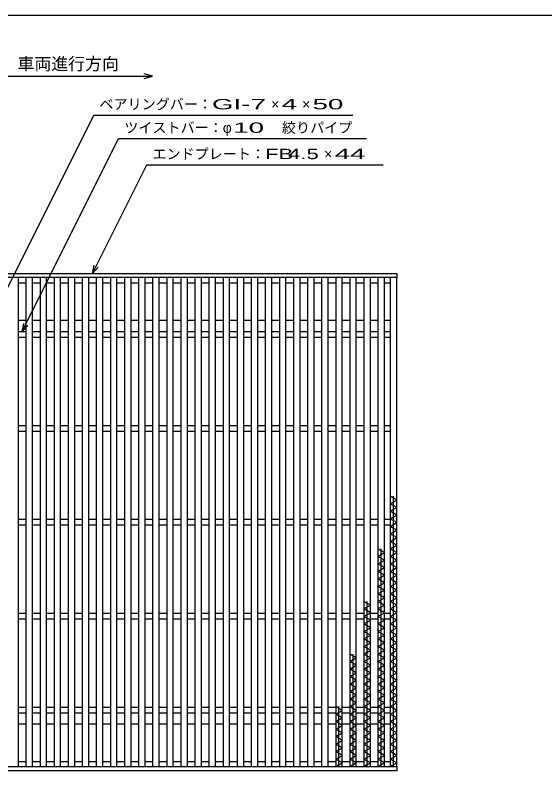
# Model space of a CAD drawing. Units: millimetres, scale not verified. Extents: x -1092 to 1039, y -770 to 632.
# Drawn here: x -710 to -145, y -173 to 632 of the extents above; entities that cross this region are included whole.
import ezdxf
from ezdxf.enums import TextEntityAlignment as Align

# ---------------------------------------------------------------- set-up
doc = ezdxf.new("R2010")
doc.units = ezdxf.units.MM
doc.header["$LTSCALE"] = 6
for name, color, linetype, lineweight in [('0_2', 150, 'Continuous', 25), ('16', 3, 'Continuous', 25), ('22', 4, 'Continuous', 25)]:
    doc.layers.add(name, color=color, linetype=linetype, lineweight=lineweight)
doc.styles.add('ベクトル', font='')
doc.styles.get('ベクトル').set_extended_font_data('ベクトル')

msp = doc.modelspace()

# ---------------------------------------------------------------- linework, layer by layer
at = {"layer": '0_2'}
msp.add_line((-1037.4, 632.1), (1038.6, 632.1), dxfattribs=at)
at = {"layer": '16'}
for p, q in [((-803, 357), (-303, 357)), ((-303, 357), (-303, 352.5)), ((-303, 352.5), (-803, 352.5)), ((-706, 352.5), (-713, 352.5)), ((-706, -168.5), (-706, 352.5)), ((-706, 347), (-698, 347)), ((-698, 352.5), (-698, -168.5)), ((-691, 352.5), (-698, 352.5)), ((-691, -168.5), (-691, 352.5)), ((-691, 347), (-683, 347)), ((-683, 352.5), (-683, -168.5)), ((-676, 352.5), (-683, 352.5)), ((-676, -168.5), (-676, 352.5)), ((-676, 347), (-668, 347)), ((-668, 352.5), (-668, -168.5)), ((-661, 352.5), (-668, 352.5)), ((-661, -168.5), (-661, 352.5)), ((-661, 347), (-653, 347)), ((-653, 352.5), (-653, -168.5)), ((-646, 352.5), (-653, 352.5)), ((-646, -168.5), (-646, 352.5)), ((-646, 347), (-638, 347)), ((-638, 352.5), (-638, -168.5)), ((-631, 352.5), (-638, 352.5)), ((-631, -168.5), (-631, 352.5)), ((-631, 347), (-623, 347)), ((-623, 352.5), (-623, -168.5)), ((-616, 352.5), (-623, 352.5)), ((-616, -168.5), (-616, 352.5)), ((-616, 347), (-608, 347)), ((-608, 352.5), (-608, -168.5)), ((-601, 352.5), (-608, 352.5)), ((-601, -168.5), (-601, 352.5)), ((-601, 347), (-593, 347)), ((-593, 352.5), (-593, -168.5)), ((-586, 352.5), (-593, 352.5)), ((-586, -168.5), (-586, 352.5)), ((-586, 347), (-578, 347)), ((-578, 352.5), (-578, -168.5)), ((-571, 352.5), (-578, 352.5)), ((-571, -168.5), (-571, 352.5)), ((-571, 347), (-563, 347)), ((-563, 352.5), (-563, -168.5)), ((-556, 352.5), (-563, 352.5)), ((-556, -168.5), (-556, 352.5)), ((-556, 347), (-548, 347)), ((-548, 352.5), (-548, -168.5)), ((-541, 352.5), (-548, 352.5)), ((-541, -168.5), (-541, 352.5)), ((-541, 347), (-533, 347)), ((-533, 352.5), (-533, -168.5)), ((-526, 352.5), (-533, 352.5)), ((-526, -168.5), (-526, 352.5)), ((-526, 347), (-518, 347)), ((-518, 352.5), (-518, -168.5)), ((-511, 352.5), (-518, 352.5)), ((-511, -168.5), (-511, 352.5)), ((-511, 347), (-503, 347)), ((-503, 352.5), (-503, -168.5)), ((-496, 352.5), (-503, 352.5)), ((-496, -168.5), (-496, 352.5)), ((-496, 347), (-488, 347)), ((-488, 352.5), (-488, -168.5)), ((-481, 352.5), (-488, 352.5)), ((-481, -168.5), (-481, 352.5)), ((-481, 347), (-473, 347)), ((-473, 352.5), (-473, -168.5)), ((-466, 352.5), (-473, 352.5)), ((-466, -168.5), (-466, 352.5)), ((-466, 347), (-458, 347)), ((-458, 352.5), (-458, -168.5)), ((-451, 352.5), (-458, 352.5)), ((-451, -168.5), (-451, 352.5)), ((-451, 347), (-443, 347)), ((-443, 352.5), (-443, -168.5)), ((-436, 352.5), (-443, 352.5)), ((-436, -168.5), (-436, 352.5)), ((-436, 347), (-428, 347)), ((-428, 352.5), (-428, -168.5)), ((-421, 352.5), (-428, 352.5)), ((-421, -168.5), (-421, 352.5)), ((-421, 347), (-413, 347)), ((-413, 352.5), (-413, -168.5)), ((-406, 352.5), (-413, 352.5)), ((-406, -168.5), (-406, 352.5)), ((-406, 347), (-398, 347)), ((-398, 352.5), (-398, -168.5)), ((-391, 352.5), (-398, 352.5)), ((-391, -168.5), (-391, 352.5)), ((-391, 347), (-383, 347)), ((-383, 352.5), (-383, -168.5)), ((-376, 352.5), (-383, 352.5)), ((-376, -168.5), (-376, 352.5)), ((-376, 347), (-368, 347)), ((-368, 352.5), (-368, -168.5)), ((-361, 352.5), (-368, 352.5)), ((-361, -168.5), (-361, 352.5)), ((-361, 347), (-353, 347)), ((-353, 352.5), (-353, -168.5)), ((-346, 352.5), (-353, 352.5)), ((-346, -168.5), (-346, 352.5)), ((-346, 347), (-338, 347)), ((-338, 352.5), (-338, -168.5)), ((-331, 352.5), (-338, 352.5)), ((-331, -168.5), (-331, 352.5)), ((-331, 347), (-323, 347)), ((-323, 352.5), (-323, -168.5)), ((-316, 352.5), (-323, 352.5)), ((-316, -168.5), (-316, 352.5)), ((-316, 347), (-310, 347)), ((-310, 352.5), (-310, -168.5)), ((-303, 352.5), (-310, 352.5)), ((-303, -168.5), (-303, 352.5)), ((-706, 307), (-698, 307)), ((-691, 307), (-683, 307)), ((-676, 307), (-668, 307)), ((-661, 307), (-653, 307)), ((-646, 307), (-638, 307)), ((-631, 307), (-623, 307)), ((-616, 307), (-608, 307)), ((-601, 307), (-593, 307)), ((-586, 307), (-578, 307)), ((-571, 307), (-563, 307)), ((-556, 307), (-548, 307)), ((-541, 307), (-533, 307)), ((-526, 307), (-518, 307)), ((-511, 307), (-503, 307)), ((-496, 307), (-488, 307)), ((-481, 307), (-473, 307)), ((-466, 307), (-458, 307)), ((-451, 307), (-443, 307)), ((-436, 307), (-428, 307)), ((-421, 307), (-413, 307)), ((-406, 307), (-398, 307)), ((-391, 307), (-383, 307)), ((-376, 307), (-368, 307)), ((-361, 307), (-353, 307)), ((-346, 307), (-338, 307)), ((-331, 307), (-323, 307)), ((-316, 307), (-310, 307)), ((-706, 295), (-698, 295)), ((-691, 295), (-683, 295)), ((-676, 295), (-668, 295)), ((-661, 295), (-653, 295)), ((-646, 295), (-638, 295)), ((-631, 295), (-623, 295)), ((-616, 295), (-608, 295)), ((-601, 295), (-593, 295)), ((-586, 295), (-578, 295)), ((-571, 295), (-563, 295)), ((-556, 295), (-548, 295)), ((-541, 295), (-533, 295)), ((-526, 295), (-518, 295)), ((-511, 295), (-503, 295)), ((-496, 295), (-488, 295)), ((-481, 295), (-473, 295)), ((-466, 295), (-458, 295)), ((-451, 295), (-443, 295)), ((-436, 295), (-428, 295)), ((-421, 295), (-413, 295)), ((-406, 295), (-398, 295)), ((-391, 295), (-383, 295)), ((-376, 295), (-368, 295)), ((-361, 295), (-353, 295)), ((-346, 295), (-338, 295)), ((-331, 295), (-323, 295)), ((-316, 295), (-310, 295)), ((-706, 289), (-698, 289)), ((-691, 289), (-683, 289)), ((-676, 289), (-668, 289)), ((-661, 289), (-653, 289)), ((-646, 289), (-638, 289)), ((-631, 289), (-623, 289)), ((-616, 289), (-608, 289)), ((-601, 289), (-593, 289)), ((-586, 289), (-578, 289)), ((-571, 289), (-563, 289)), ((-556, 289), (-548, 289)), ((-541, 289), (-533, 289)), ((-526, 289), (-518, 289)), ((-511, 289), (-503, 289)), ((-496, 289), (-488, 289)), ((-481, 289), (-473, 289)), ((-466, 289), (-458, 289)), ((-451, 289), (-443, 289)), ((-436, 289), (-428, 289)), ((-421, 289), (-413, 289)), ((-406, 289), (-398, 289)), ((-391, 289), (-383, 289)), ((-376, 289), (-368, 289)), ((-361, 289), (-353, 289)), ((-346, 289), (-338, 289)), ((-331, 289), (-323, 289)), ((-316, 289), (-310, 289)), ((-706, 195), (-698, 195)), ((-691, 195), (-683, 195)), ((-676, 195), (-668, 195)), ((-661, 195), (-653, 195)), ((-646, 195), (-638, 195)), ((-631, 195), (-623, 195)), ((-616, 195), (-608, 195)), ((-601, 195), (-593, 195)), ((-586, 195), (-578, 195)), ((-571, 195), (-563, 195)), ((-556, 195), (-548, 195)), ((-541, 195), (-533, 195)), ((-526, 195), (-518, 195)), ((-511, 195), (-503, 195)), ((-496, 195), (-488, 195)), ((-481, 195), (-473, 195)), ((-466, 195), (-458, 195)), ((-451, 195), (-443, 195)), ((-436, 195), (-428, 195)), ((-421, 195), (-413, 195)), ((-406, 195), (-398, 195)), ((-391, 195), (-383, 195)), ((-376, 195), (-368, 195)), ((-361, 195), (-353, 195)), ((-346, 195), (-338, 195)), ((-331, 195), (-323, 195)), ((-316, 195), (-310, 195)), ((-706, 189), (-698, 189)), ((-691, 189), (-683, 189)), ((-676, 189), (-668, 189)), ((-661, 189), (-653, 189)), ((-646, 189), (-638, 189)), ((-631, 189), (-623, 189)), ((-616, 189), (-608, 189)), ((-601, 189), (-593, 189)), ((-586, 189), (-578, 189)), ((-571, 189), (-563, 189)), ((-556, 189), (-548, 189)), ((-541, 189), (-533, 189)), ((-526, 189), (-518, 189)), ((-511, 189), (-503, 189)), ((-496, 189), (-488, 189)), ((-481, 189), (-473, 189)), ((-466, 189), (-458, 189)), ((-451, 189), (-443, 189)), ((-436, 189), (-428, 189)), ((-421, 189), (-413, 189)), ((-406, 189), (-398, 189)), ((-391, 189), (-383, 189)), ((-376, 189), (-368, 189)), ((-361, 189), (-353, 189)), ((-346, 189), (-338, 189)), ((-331, 189), (-323, 189)), ((-316, 189), (-310, 189)), ((-303, 115.5), (-310, 119.5)), ((-310, 111.5), (-303, 115.5)), ((-306.5, -168.5), (-306.5, 119.5)), ((-303, 107.5), (-310, 111.5)), ((-310, 103.5), (-303, 107.5)), ((-303, 99.5), (-310, 103.5)), ((-310, 95.5), (-303, 99.5)), ((-706, 95), (-698, 95)), ((-706, 89), (-698, 89)), ((-691, 95), (-683, 95)), ((-691, 89), (-683, 89)), ((-676, 95), (-668, 95)), ((-676, 89), (-668, 89)), ((-661, 95), (-653, 95)), ((-661, 89), (-653, 89)), ((-646, 95), (-638, 95)), ((-646, 89), (-638, 89)), ((-631, 95), (-623, 95)), ((-631, 89), (-623, 89)), ((-616, 95), (-608, 95)), ((-616, 89), (-608, 89)), ((-601, 95), (-593, 95)), ((-601, 89), (-593, 89)), ((-586, 95), (-578, 95)), ((-586, 89), (-578, 89)), ((-571, 95), (-563, 95)), ((-571, 89), (-563, 89)), ((-556, 95), (-548, 95)), ((-556, 89), (-548, 89)), ((-541, 95), (-533, 95)), ((-541, 89), (-533, 89)), ((-526, 95), (-518, 95)), ((-526, 89), (-518, 89)), ((-511, 95), (-503, 95)), ((-511, 89), (-503, 89)), ((-496, 95), (-488, 95)), ((-496, 89), (-488, 89)), ((-481, 95), (-473, 95)), ((-481, 89), (-473, 89)), ((-466, 95), (-458, 95)), ((-466, 89), (-458, 89)), ((-451, 95), (-443, 95)), ((-451, 89), (-443, 89)), ((-436, 95), (-428, 95)), ((-436, 89), (-428, 89)), ((-421, 95), (-413, 95)), ((-421, 89), (-413, 89)), ((-406, 95), (-398, 95)), ((-406, 89), (-398, 89)), ((-391, 95), (-383, 95)), ((-391, 89), (-383, 89)), ((-376, 95), (-368, 95)), ((-376, 89), (-368, 89)), ((-361, 95), (-353, 95)), ((-361, 89), (-353, 89)), ((-346, 95), (-338, 95)), ((-346, 89), (-338, 89)), ((-331, 95), (-323, 95)), ((-331, 89), (-323, 89)), ((-316, 95), (-310, 95)), ((-316, 89), (-310, 89)), ((-303, 91.5), (-310, 95.5)), ((-310, 87.5), (-303, 91.5)), ((-303, 83.5), (-310, 87.5)), ((-310, 79.5), (-303, 83.5)), ((-303, 75.5), (-310, 79.5)), ((-310, 71.5), (-303, 75.5)), ((-303, 67.5), (-310, 71.5)), ((-310, 63.5), (-303, 67.5)), ((-316, 59.5), (-323, 63.5)), ((-323, 55.5), (-316, 59.5)), ((-319.5, -168.5), (-319.5, 63.5)), ((-303, 59.5), (-310, 63.5)), ((-310, 55.5), (-303, 59.5)), ((-316, 51.5), (-323, 55.5)), ((-323, 47.5), (-316, 51.5)), ((-303, 51.5), (-310, 55.5)), ((-310, 47.5), (-303, 51.5)), ((-316, 43.5), (-323, 47.5)), ((-323, 39.5), (-316, 43.5)), ((-303, 43.5), (-310, 47.5)), ((-310, 39.5), (-303, 43.5)), ((-316, 35.5), (-323, 39.5)), ((-323, 31.5), (-316, 35.5)), ((-303, 35.5), (-310, 39.5)), ((-310, 31.5), (-303, 35.5)), ((-316, 27.5), (-323, 31.5)), ((-323, 23.5), (-316, 27.5)), ((-303, 27.5), (-310, 31.5)), ((-310, 23.5), (-303, 27.5)), ((-316, 19.5), (-323, 23.5)), ((-323, 15.5), (-316, 19.5)), ((-303, 19.5), (-310, 23.5)), ((-310, 15.5), (-303, 19.5)), ((-316, 11.5), (-323, 15.5)), ((-323, 7.5), (-316, 11.5)), ((-303, 11.5), (-310, 15.5)), ((-310, 7.5), (-303, 11.5)), ((-331, 3.5), (-338, 7.5)), ((-338, -0.5), (-331, 3.5)), ((-334.5, -168.5), (-334.5, 7.5)), ((-316, 3.5), (-323, 7.5)), ((-323, -0.5), (-316, 3.5)), ((-303, 3.5), (-310, 7.5)), ((-310, -0.5), (-303, 3.5)), ((-706, -5), (-698, -5)), ((-691, -5), (-683, -5)), ((-676, -5), (-668, -5)), ((-661, -5), (-653, -5)), ((-646, -5), (-638, -5)), ((-631, -5), (-623, -5)), ((-616, -5), (-608, -5)), ((-601, -5), (-593, -5)), ((-586, -5), (-578, -5)), ((-571, -5), (-563, -5)), ((-556, -5), (-548, -5)), ((-541, -5), (-533, -5)), ((-526, -5), (-518, -5)), ((-511, -5), (-503, -5)), ((-496, -5), (-488, -5)), ((-481, -5), (-473, -5)), ((-466, -5), (-458, -5)), ((-451, -5), (-443, -5)), ((-436, -5), (-428, -5)), ((-421, -5), (-413, -5)), ((-406, -5), (-398, -5)), ((-391, -5), (-383, -5)), ((-376, -5), (-368, -5)), ((-361, -5), (-353, -5)), ((-346, -5), (-338, -5)), ((-331, -4.5), (-338, -0.5)), ((-338, -8.5), (-331, -4.5)), ((-331, -5), (-323, -5)), ((-316, -4.5), (-323, -0.5)), ((-323, -8.5), (-316, -4.5)), ((-316, -5), (-310, -5)), ((-303, -4.5), (-310, -0.5)), ((-310, -8.5), (-303, -4.5)), ((-706, -11), (-698, -11)), ((-691, -11), (-683, -11)), ((-676, -11), (-668, -11)), ((-661, -11), (-653, -11)), ((-646, -11), (-638, -11)), ((-631, -11), (-623, -11)), ((-616, -11), (-608, -11)), ((-601, -11), (-593, -11)), ((-586, -11), (-578, -11)), ((-571, -11), (-563, -11)), ((-556, -11), (-548, -11)), ((-541, -11), (-533, -11)), ((-526, -11), (-518, -11)), ((-511, -11), (-503, -11)), ((-496, -11), (-488, -11)), ((-481, -11), (-473, -11)), ((-466, -11), (-458, -11)), ((-451, -11), (-443, -11)), ((-436, -11), (-428, -11)), ((-421, -11), (-413, -11)), ((-406, -11), (-398, -11)), ((-391, -11), (-383, -11)), ((-376, -11), (-368, -11)), ((-361, -11), (-353, -11)), ((-346, -11), (-338, -11)), ((-331, -12.5), (-338, -8.5)), ((-338, -16.5), (-331, -12.5)), ((-331, -11), (-323, -11)), ((-316, -12.5), (-323, -8.5)), ((-323, -16.5), (-316, -12.5)), ((-316, -11), (-310, -11)), ((-303, -12.5), (-310, -8.5)), ((-310, -16.5), (-303, -12.5)), ((-331, -20.5), (-338, -16.5)), ((-338, -24.5), (-331, -20.5)), ((-316, -20.5), (-323, -16.5)), ((-323, -24.5), (-316, -20.5)), ((-303, -20.5), (-310, -16.5)), ((-310, -24.5), (-303, -20.5)), ((-331, -28.5), (-338, -24.5)), ((-338, -32.5), (-331, -28.5)), ((-316, -28.5), (-323, -24.5)), ((-323, -32.5), (-316, -28.5)), ((-303, -28.5), (-310, -24.5)), ((-310, -32.5), (-303, -28.5)), ((-331, -36.5), (-338, -32.5)), ((-338, -40.5), (-331, -36.5)), ((-316, -36.5), (-323, -32.5)), ((-323, -40.5), (-316, -36.5)), ((-303, -36.5), (-310, -32.5)), ((-310, -40.5), (-303, -36.5)), ((-331, -44.5), (-338, -40.5)), ((-338, -48.5), (-331, -44.5)), ((-316, -44.5), (-323, -40.5)), ((-323, -48.5), (-316, -44.5)), ((-303, -44.5), (-310, -40.5)), ((-310, -48.5), (-303, -44.5)), ((-346, -52.5), (-353, -48.5)), ((-353, -56.5), (-346, -52.5)), ((-349.5, -168.5), (-349.5, -48.5)), ((-331, -52.5), (-338, -48.5)), ((-338, -56.5), (-331, -52.5)), ((-316, -52.5), (-323, -48.5)), ((-323, -56.5), (-316, -52.5)), ((-303, -52.5), (-310, -48.5)), ((-310, -56.5), (-303, -52.5)), ((-346, -60.5), (-353, -56.5)), ((-353, -64.5), (-346, -60.5)), ((-331, -60.5), (-338, -56.5)), ((-338, -64.5), (-331, -60.5)), ((-316, -60.5), (-323, -56.5)), ((-323, -64.5), (-316, -60.5)), ((-303, -60.5), (-310, -56.5)), ((-310, -64.5), (-303, -60.5)), ((-346, -68.5), (-353, -64.5)), ((-353, -72.5), (-346, -68.5)), ((-331, -68.5), (-338, -64.5)), ((-338, -72.5), (-331, -68.5)), ((-316, -68.5), (-323, -64.5)), ((-323, -72.5), (-316, -68.5)), ((-303, -68.5), (-310, -64.5)), ((-310, -72.5), (-303, -68.5)), ((-346, -76.5), (-353, -72.5)), ((-353, -80.5), (-346, -76.5)), ((-346, -84.5), (-353, -80.5)), ((-331, -76.5), (-338, -72.5)), ((-338, -80.5), (-331, -76.5)), ((-331, -84.5), (-338, -80.5)), ((-316, -76.5), (-323, -72.5)), ((-323, -80.5), (-316, -76.5)), ((-316, -84.5), (-323, -80.5)), ((-303, -76.5), (-310, -72.5)), ((-310, -80.5), (-303, -76.5)), ((-303, -84.5), (-310, -80.5)), ((-353, -88.5), (-346, -84.5)), ((-346, -92.5), (-353, -88.5)), ((-338, -88.5), (-331, -84.5)), ((-331, -92.5), (-338, -88.5)), ((-323, -88.5), (-316, -84.5)), ((-316, -92.5), (-323, -88.5)), ((-310, -88.5), (-303, -84.5)), ((-303, -92.5), (-310, -88.5)), ((-353, -96.5), (-346, -92.5)), ((-346, -100.5), (-353, -96.5)), ((-338, -96.5), (-331, -92.5)), ((-331, -100.5), (-338, -96.5)), ((-323, -96.5), (-316, -92.5)), ((-316, -100.5), (-323, -96.5)), ((-310, -96.5), (-303, -92.5)), ((-303, -100.5), (-310, -96.5)), ((-361, -108.5), (-368, -104.5)), ((-364.5, -168.5), (-364.5, -104.5)), ((-353, -104.5), (-346, -100.5)), ((-346, -108.5), (-353, -104.5)), ((-338, -104.5), (-331, -100.5)), ((-331, -108.5), (-338, -104.5)), ((-323, -104.5), (-316, -100.5)), ((-316, -108.5), (-323, -104.5)), ((-310, -104.5), (-303, -100.5)), ((-303, -108.5), (-310, -104.5)), ((-706, -105), (-698, -105)), ((-706, -111), (-698, -111)), ((-691, -105), (-683, -105)), ((-691, -111), (-683, -111)), ((-676, -105), (-668, -105)), ((-676, -111), (-668, -111)), ((-661, -105), (-653, -105)), ((-661, -111), (-653, -111)), ((-646, -105), (-638, -105)), ((-646, -111), (-638, -111)), ((-631, -105), (-623, -105)), ((-631, -111), (-623, -111)), ((-616, -105), (-608, -105)), ((-616, -111), (-608, -111)), ((-601, -105), (-593, -105)), ((-601, -111), (-593, -111)), ((-586, -105), (-578, -105)), ((-586, -111), (-578, -111)), ((-571, -105), (-563, -105)), ((-571, -111), (-563, -111)), ((-556, -105), (-548, -105)), ((-556, -111), (-548, -111)), ((-541, -105), (-533, -105)), ((-541, -111), (-533, -111)), ((-526, -105), (-518, -105)), ((-526, -111), (-518, -111)), ((-511, -105), (-503, -105)), ((-511, -111), (-503, -111)), ((-496, -105), (-488, -105)), ((-496, -111), (-488, -111)), ((-481, -105), (-473, -105)), ((-481, -111), (-473, -111)), ((-466, -105), (-458, -105)), ((-466, -111), (-458, -111)), ((-451, -105), (-443, -105)), ((-451, -111), (-443, -111)), ((-436, -105), (-428, -105)), ((-436, -111), (-428, -111)), ((-421, -105), (-413, -105)), ((-421, -111), (-413, -111)), ((-406, -105), (-398, -105)), ((-406, -111), (-398, -111)), ((-391, -105), (-383, -105)), ((-391, -111), (-383, -111)), ((-376, -105), (-368, -105)), ((-376, -111), (-368, -111)), ((-368, -112.5), (-361, -108.5)), ((-361, -116.5), (-368, -112.5)), ((-361, -105), (-353, -105)), ((-361, -111), (-353, -111)), ((-353, -112.5), (-346, -108.5)), ((-346, -116.5), (-353, -112.5)), ((-346, -105), (-338, -105)), ((-346, -111), (-338, -111)), ((-338, -112.5), (-331, -108.5)), ((-331, -116.5), (-338, -112.5)), ((-331, -105), (-323, -105)), ((-331, -111), (-323, -111)), ((-323, -112.5), (-316, -108.5)), ((-316, -116.5), (-323, -112.5)), ((-316, -105), (-310, -105)), ((-316, -111), (-310, -111)), ((-310, -112.5), (-303, -108.5)), ((-303, -116.5), (-310, -112.5)), ((-368, -120.5), (-361, -116.5)), ((-361, -124.5), (-368, -120.5)), ((-353, -120.5), (-346, -116.5)), ((-346, -124.5), (-353, -120.5)), ((-338, -120.5), (-331, -116.5)), ((-331, -124.5), (-338, -120.5)), ((-323, -120.5), (-316, -116.5)), ((-316, -124.5), (-323, -120.5)), ((-310, -120.5), (-303, -116.5)), ((-303, -124.5), (-310, -120.5)), ((-706, -123), (-698, -123)), ((-691, -123), (-683, -123)), ((-676, -123), (-668, -123)), ((-661, -123), (-653, -123)), ((-646, -123), (-638, -123)), ((-631, -123), (-623, -123)), ((-616, -123), (-608, -123)), ((-601, -123), (-593, -123)), ((-586, -123), (-578, -123)), ((-571, -123), (-563, -123)), ((-556, -123), (-548, -123)), ((-541, -123), (-533, -123)), ((-526, -123), (-518, -123)), ((-511, -123), (-503, -123)), ((-496, -123), (-488, -123)), ((-481, -123), (-473, -123)), ((-466, -123), (-458, -123)), ((-451, -123), (-443, -123)), ((-436, -123), (-428, -123)), ((-421, -123), (-413, -123)), ((-406, -123), (-398, -123)), ((-391, -123), (-383, -123)), ((-376, -123), (-368, -123)), ((-368, -128.5), (-361, -124.5)), ((-361, -132.5), (-368, -128.5)), ((-361, -123), (-353, -123)), ((-353, -128.5), (-346, -124.5)), ((-346, -132.5), (-353, -128.5)), ((-346, -123), (-338, -123)), ((-338, -128.5), (-331, -124.5)), ((-331, -132.5), (-338, -128.5)), ((-331, -123), (-323, -123)), ((-323, -128.5), (-316, -124.5)), ((-316, -132.5), (-323, -128.5)), ((-316, -123), (-310, -123)), ((-310, -128.5), (-303, -124.5)), ((-303, -132.5), (-310, -128.5)), ((-368, -136.5), (-361, -132.5)), ((-361, -140.5), (-368, -136.5)), ((-353, -136.5), (-346, -132.5)), ((-346, -140.5), (-353, -136.5)), ((-338, -136.5), (-331, -132.5)), ((-331, -140.5), (-338, -136.5)), ((-323, -136.5), (-316, -132.5)), ((-316, -140.5), (-323, -136.5)), ((-310, -136.5), (-303, -132.5)), ((-303, -140.5), (-310, -136.5)), ((-368, -144.5), (-361, -140.5)), ((-361, -148.5), (-368, -144.5)), ((-353, -144.5), (-346, -140.5)), ((-346, -148.5), (-353, -144.5)), ((-338, -144.5), (-331, -140.5)), ((-331, -148.5), (-338, -144.5)), ((-323, -144.5), (-316, -140.5)), ((-316, -148.5), (-323, -144.5)), ((-310, -144.5), (-303, -140.5)), ((-303, -148.5), (-310, -144.5)), ((-368, -152.5), (-361, -148.5)), ((-361, -156.5), (-368, -152.5)), ((-353, -152.5), (-346, -148.5)), ((-346, -156.5), (-353, -152.5)), ((-338, -152.5), (-331, -148.5)), ((-331, -156.5), (-338, -152.5)), ((-323, -152.5), (-316, -148.5)), ((-316, -156.5), (-323, -152.5)), ((-310, -152.5), (-303, -148.5)), ((-303, -156.5), (-310, -152.5)), ((-368, -160.5), (-361, -156.5)), ((-361, -164.5), (-368, -160.5)), ((-353, -160.5), (-346, -156.5)), ((-346, -164.5), (-353, -160.5)), ((-338, -160.5), (-331, -156.5)), ((-331, -164.5), (-338, -160.5)), ((-323, -160.5), (-316, -156.5)), ((-316, -164.5), (-323, -160.5)), ((-310, -160.5), (-303, -156.5)), ((-303, -164.5), (-310, -160.5)), ((-803, -168.5), (-303, -168.5)), ((-713, -168.5), (-706, -168.5)), ((-706, -163), (-698, -163)), ((-698, -168.5), (-691, -168.5)), ((-691, -163), (-683, -163)), ((-683, -168.5), (-676, -168.5)), ((-676, -163), (-668, -163)), ((-668, -168.5), (-661, -168.5)), ((-661, -163), (-653, -163)), ((-653, -168.5), (-646, -168.5)), ((-646, -163), (-638, -163)), ((-638, -168.5), (-631, -168.5)), ((-631, -163), (-623, -163)), ((-623, -168.5), (-616, -168.5)), ((-616, -163), (-608, -163)), ((-608, -168.5), (-601, -168.5)), ((-601, -163), (-593, -163)), ((-593, -168.5), (-586, -168.5)), ((-586, -163), (-578, -163)), ((-578, -168.5), (-571, -168.5)), ((-571, -163), (-563, -163)), ((-563, -168.5), (-556, -168.5)), ((-556, -163), (-548, -163)), ((-548, -168.5), (-541, -168.5)), ((-541, -163), (-533, -163)), ((-533, -168.5), (-526, -168.5)), ((-526, -163), (-518, -163)), ((-518, -168.5), (-511, -168.5)), ((-511, -163), (-503, -163)), ((-503, -168.5), (-496, -168.5)), ((-496, -163), (-488, -163)), ((-488, -168.5), (-481, -168.5)), ((-481, -163), (-473, -163)), ((-473, -168.5), (-466, -168.5)), ((-466, -163), (-458, -163)), ((-458, -168.5), (-451, -168.5)), ((-451, -163), (-443, -163)), ((-443, -168.5), (-436, -168.5)), ((-436, -163), (-428, -163)), ((-428, -168.5), (-421, -168.5)), ((-421, -163), (-413, -163)), ((-413, -168.5), (-406, -168.5)), ((-406, -163), (-398, -163)), ((-398, -168.5), (-391, -168.5)), ((-391, -163), (-383, -163)), ((-383, -168.5), (-376, -168.5)), ((-376, -163), (-368, -163)), ((-368, -168.5), (-361, -164.5)), ((-368, -168.5), (-361, -168.5)), ((-361, -163), (-353, -163)), ((-353, -168.5), (-346, -164.5)), ((-353, -168.5), (-346, -168.5)), ((-346, -163), (-338, -163)), ((-338, -168.5), (-331, -164.5)), ((-338, -168.5), (-331, -168.5)), ((-331, -163), (-323, -163)), ((-323, -168.5), (-316, -164.5)), ((-323, -168.5), (-316, -168.5)), ((-316, -163), (-310, -163)), ((-310, -168.5), (-303, -164.5)), ((-310, -168.5), (-303, -168.5)), ((-303, -168.5), (-303, -173)), ((-303, -173), (-803, -173))]:
    msp.add_line(p, q, dxfattribs=at)
at = {"layer": '22'}
for p, q in [((-743, 567), (-563, 567)), ((-563, 567), (-572, 569.4)), ((-572, 564.6), (-563, 567)), ((-766, 245), (-625.75, 525.5)), ((-625.75, 525.5), (-349.75, 525.5)), ((-702, 295), (-599.25, 500.5)), ((-599.25, 500.5), (-335.25, 500.5)), ((-627, 357), (-569.25, 472.5)), ((-569.25, 472.5), (-317.25, 472.5)), ((-627, 357), (-625.2, 365.76)), ((-627, 357), (-621, 363.6)), ((-702, 295), (-700.2, 303.76)), ((-702, 295), (-696, 301.6))]:
    msp.add_line(p, q, dxfattribs=at)

# ---------------------------------------------------------------- texts
at = {"layer": '22', "color": 2, "style": 'ベクトル'}
for s, height, p in [('車両進行方向', 13.2, (-707, 580.2)), ('ベアリングバー：', 11, (-619.75, 537.2)), ('×', 11, (-436.75, 537.2)), ('×', 11, (-403.75, 537.2)), ('ツイストバー：', 11, (-593.25, 512.2)), ('φ', 11, (-488.25, 512.2)), ('絞りパイプ', 11, (-425.25, 512.2)), ('エンドプレート：', 11, (-563.25, 484.2)), ('×', 11, (-380.25, 484.2))]:
    msp.add_text(s, height=height, dxfattribs=at).set_placement(p, align=Align.MIDDLE_LEFT)
for s, width, p in [('GI-', 2, (-499.75, 537.2)), (' 7 ', 2, (-466.75, 537.2)), (' 4 ', 2, (-433.75, 537.2)), (' 50 ', 2, (-400.75, 537.2)), (' 10 ', 2, (-485.25, 512.2)), ('FB', 1.6, (-443.25, 484.2)), (' 4.5 ', 1.6, (-425.25, 484.2)), (' 44 ', 2, (-377.25, 484.2))]:
    msp.add_text(s, height=11, dxfattribs=dict(at, width=width)).set_placement(p, align=Align.MIDDLE_LEFT)

doc.saveas('drawing.dxf')
